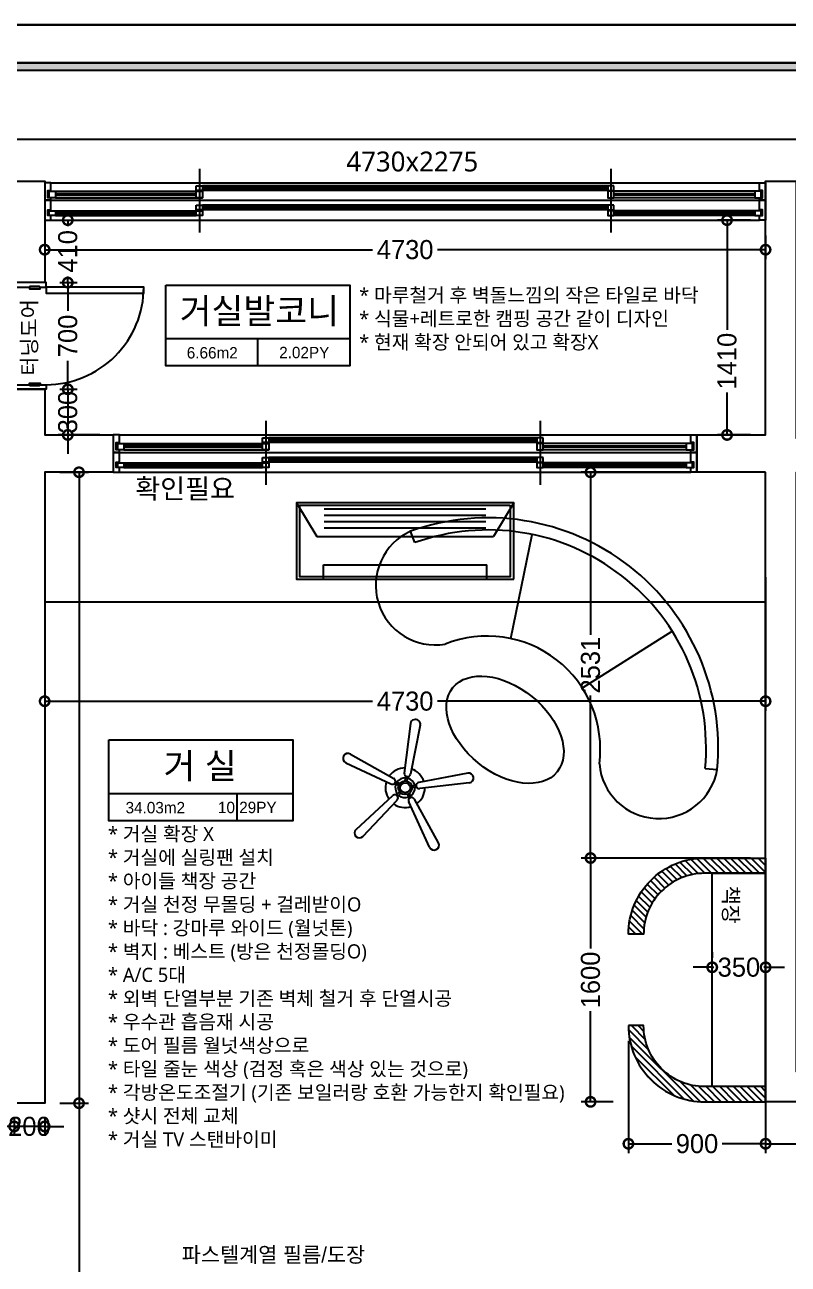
# Model space of a CAD drawing. Header units: millimetres. Extents: x 43335 to 261478, y -4312 to 41218.
# Drawn here: x 49534 to 54543, y 21612 to 29745 of the extents above; entities that cross this region are included whole.
import ezdxf
from ezdxf.enums import TextEntityAlignment as Align

# ---------------------------------------------------------------- set-up
doc = ezdxf.new("R2010")
doc.units = ezdxf.units.MM
doc.linetypes.add('CONT', pattern=[2, 1, 1])
for name, color, linetype in [('0-ELC TEXT', 7, 'Continuous'), ('03-TEXT', 3, 'Continuous'), ('DIM', 7, 'Continuous'), ('FORM(YOURNAME)-11', 1, 'Continuous'), ('P-门', 4, 'Continuous'), ('S-DIM', 7, 'Continuous'), ('TEX', 3, 'Continuous'), ('건축_벽체', 2, 'Continuous'), ('문자선', 3, 'Continuous'), ('벽1', 2, 'Continuous'), ('인테리어_가구_제작', 6, 'Continuous'), ('인테리어_기타', 8, 'Continuous'), ('인테리어_치수_내부', 8, 'Continuous'), ('인테리어_해치_벽체', 8, 'Continuous'), ('평면_가구', 6, 'Continuous')]:
    doc.layers.add(name, color=color, linetype=linetype)
doc.styles.add('YOURNAME', font='HANDotum.ttf')
doc.styles.add('넥슨고딕', font='HANDotum.ttf')
doc.styles.add('돋움', font='malgun.ttf')
doc.styles.add('스타일1', font='HANDotum.ttf')
doc.styles.add('코레일둥고', font='HANDotum.ttf')
doc.dimstyles.new('50', dxfattribs={"dimscale": 50, "dimtxt": 2.5, "dimasz": 2.5, "dimexe": 1.25, "dimexo": 2, "dimtad": 0, "dimdec": 0, "dimtxsty": '스타일1', "dimblk": 'DOTSMALL', "dimcen": 2.5, "dimclrd": 1, "dimclre": 1, "dimclrt": 2, "dimadec": 0, "dimazin": 0, "dimtfac": 1, "dimtdec": 0, "dimtix": 1, "dimtmove": 0, "dimatfit": 3, "dimldrblk": 'DOTSMALL', "dimfxl": 1.25, "dimarcsym": 0})

# ---------------------------------------------------------------- blocks, each defined once
blk = doc.blocks.new('FORM-ELEVATION')
at = {"layer": 'FORM(YOURNAME)-11'}
h = blk.add_hatch(color=256, dxfattribs=at)
h.dxf.hatch_style = 1
h.paths.add_polyline_path([(-10309, 35708), (71691, 35708), (71691, 35508), (-10309, 35508)])
h.paths.add_polyline_path([(-10309, -21492), (71691, -21492), (71691, -21692), (-10309, -21692)])
at = {"layer": 'Defpoints', "color": 158}
for points in [[(-10309, -21692), (71691, -21692), (71691, 35708), (-10309, 35708)], [(-8309, 33708), (61071, 33708), (61071, -19692), (-8309, -19692)]]:
    blk.add_lwpolyline(points, close=True, dxfattribs=at)
at = {"layer": 'FORM(YOURNAME)-11', "color": 250}
blk.add_lwpolyline([(-11309, -22692), (72691, -22692), (72691, 36708), (-11309, 36708)], close=True, dxfattribs=at)
at = {"layer": 'FORM(YOURNAME)-11'}
blk.add_lwpolyline([(-10309, 35708), (71691, 35708), (71691, 35508), (-10309, 35508)], close=True, dxfattribs=at)
at = {"layer": 'FORM(YOURNAME)-11', "color": 3, "style": 'YOURNAME'}
for tag, height, p in [('1', 451, (71041, -1219)), ('2', 451, (71041, -1863)), ('3', 451, (71041, -3150)), ('4', 451, (71041, -5081)), ('5', 515, (71041, -7398)), ('6', 515, (71041, -9650)), ('7', 515, (71041, -11903)), ('8', 515, (71041, -14155)), ('9', 515, (71041, -16408)), ('10', 515, (66791, -18596)), ('11', 515, (71041, -18660)), ('12', 515, (66791, -20848)), ('13', 515, (71041, -20848))]:
    blk.add_attdef(tag, text='', height=height, dxfattribs=at).set_placement(p, align=Align.MIDDLE_RIGHT)
blk = doc.blocks.new('tyxhwudxse')
at = {"layer": '인테리어_가구_제작', "color": 8, "linetype": 'CONT', "ltscale": 200}
for p, q in [((52092.6, 26346.9), (52065.8, 26422.2)), ((52722, 25717.4), (52863.3, 26400.5)), ((53193.8, 25393.2), (53781.4, 25766.3)), ((53998, 24865.4), (54077.7, 24857.9))]:
    blk.add_line(p, q, dxfattribs=at)
for centre, radius, start, end in [((52573.6, 24999.4), 1510.7, 354.62868, 109.64097), ((52227.1, 26066.6), 390.4, 114.40449, 279.71009), ((52573.6, 24999.4), 1430.7, 354.62868, 109.64097), ((52567.1, 24991.1), 743.1, 352.61473, 111.65492), ((53693.3, 24926.6), 390.4, 184.55955, 349.86516)]:
    blk.add_arc(centre, radius, start, end, dxfattribs=at)
blk.add_ellipse((52685.2, 25119.2), major_axis=(341.9, -276.2), ratio=0.63825, dxfattribs=at)
blk = doc.blocks.new('_DOTSMALL')
at = {"color": 0, "linetype": 'ByBlock', "const_width": 0.5}
blk.add_lwpolyline([(-0.0625, 0, 1), (0.0625, 0, 1)], format="xyb", close=True, dxfattribs=at)
blk = doc.blocks.new('*D83')
at = {"layer": 'Defpoints', "color": 0, "transparency": 16777216}
for p in [(49664.5, 28463.4), (54394.5, 28463.4), (54394.5, 28269.3)]:
    blk.add_point(p, dxfattribs=at)
at = {"layer": 'S-DIM', "color": 1, "lineweight": -2, "transparency": 16777216}
for p, q in [((49664.5, 28363.4), (49664.5, 28206.8)), ((54394.5, 28363.4), (54394.5, 28206.8)), ((49664.5, 28269.3), (51816.4, 28269.3)), ((54394.5, 28269.3), (52242.5, 28269.3))]:
    blk.add_line(p, q, dxfattribs=at)
at = {"layer": 'S-DIM', "color": 1, "lineweight": -2, "transparency": 16777216, "xscale": 125, "yscale": 125, "zscale": 125, "rotation": 180}
blk.add_blockref('_DOTSMALL', (49664.5, 28269.3), dxfattribs=at)
at = {"layer": 'S-DIM', "color": 1, "lineweight": -2, "transparency": 16777216, "xscale": 125, "yscale": 125, "zscale": 125}
blk.add_blockref('_DOTSMALL', (54394.5, 28269.3), dxfattribs=at)
at = {"layer": 'S-DIM', "color": 2, "transparency": 16777216, "insert": (52029.5, 28269.3), "char_height": 125, "attachment_point": 5, "style": '스타일1'}
blk.add_mtext('4730', dxfattribs=at)
blk = doc.blocks.new('*D84')
at = {"layer": 'Defpoints', "color": 0, "transparency": 16777216}
for p in [(54394.5, 28463.4), (54141.6, 27053.8), (54394.5, 27053.8)]:
    blk.add_point(p, dxfattribs=at)
at = {"layer": 'S-DIM', "color": 1, "lineweight": -2, "transparency": 16777216}
for p, q in [((54294.5, 28463.4), (54079.1, 28463.4)), ((54141.6, 28463.4), (54141.6, 27744)), ((54141.6, 27053.8), (54141.6, 27332)), ((54294.5, 27053.8), (54079.1, 27053.8))]:
    blk.add_line(p, q, dxfattribs=at)
at = {"layer": 'S-DIM', "color": 1, "lineweight": -2, "transparency": 16777216, "xscale": 125, "yscale": 125, "zscale": 125}
for p, rotation in [((54141.6, 28463.4), 90), ((54141.6, 27053.8), 270)]:
    blk.add_blockref('_DOTSMALL', p, dxfattribs=dict(at, rotation=rotation))
at = {"layer": 'S-DIM', "color": 2, "transparency": 16777216, "insert": (54141.6, 27538), "char_height": 125, "attachment_point": 5, "rotation": 90, "style": '스타일1'}
blk.add_mtext('1410', dxfattribs=at)
blk = doc.blocks.new('*D85')
at = {"layer": 'Defpoints', "color": 0, "transparency": 16777216}
for p in [(49664.5, 28463.4), (49664.5, 28053.4), (49816.1, 28053.4)]:
    blk.add_point(p, dxfattribs=at)
at = {"layer": 'S-DIM', "color": 1, "lineweight": -2, "transparency": 16777216}
for p, q in [((49764.5, 28463.4), (49878.6, 28463.4)), ((49816.1, 28463.4), (49816.1, 28424.2)), ((49816.1, 28053.4), (49816.1, 28092.7)), ((49764.5, 28053.4), (49878.6, 28053.4))]:
    blk.add_line(p, q, dxfattribs=at)
at = {"layer": 'S-DIM', "color": 1, "lineweight": -2, "transparency": 16777216, "xscale": 125, "yscale": 125, "zscale": 125}
for p, rotation in [((49816.1, 28463.4), 90), ((49816.1, 28053.4), 270)]:
    blk.add_blockref('_DOTSMALL', p, dxfattribs=dict(at, rotation=rotation))
at = {"layer": 'S-DIM', "color": 2, "transparency": 16777216, "insert": (49816.1, 28258.4), "char_height": 125, "attachment_point": 5, "rotation": 90, "style": '스타일1'}
blk.add_mtext('410', dxfattribs=at)
blk = doc.blocks.new('*D86')
at = {"layer": 'Defpoints', "color": 0, "transparency": 16777216}
for p in [(49664.5, 28053.4), (49664.5, 27353.4), (49816.1, 27353.4)]:
    blk.add_point(p, dxfattribs=at)
at = {"layer": 'S-DIM', "color": 1, "lineweight": -2, "transparency": 16777216}
for p, q in [((49764.5, 28053.4), (49878.6, 28053.4)), ((49816.1, 28053.4), (49816.1, 27867.3)), ((49816.1, 27353.4), (49816.1, 27539.6)), ((49764.5, 27353.4), (49878.6, 27353.4))]:
    blk.add_line(p, q, dxfattribs=at)
at = {"layer": 'S-DIM', "color": 1, "lineweight": -2, "transparency": 16777216, "xscale": 125, "yscale": 125, "zscale": 125}
for p, rotation in [((49816.1, 28053.4), 90), ((49816.1, 27353.4), 270)]:
    blk.add_blockref('_DOTSMALL', p, dxfattribs=dict(at, rotation=rotation))
at = {"layer": 'S-DIM', "color": 2, "transparency": 16777216, "insert": (49816.1, 27703.4), "char_height": 125, "attachment_point": 5, "rotation": 90, "style": '스타일1'}
blk.add_mtext('700', dxfattribs=at)
blk = doc.blocks.new('*D87')
at = {"layer": 'Defpoints', "color": 0, "transparency": 16777216}
for p in [(49664.5, 27353.4), (49816.1, 27053.8), (50126.7, 27053.8)]:
    blk.add_point(p, dxfattribs=at)
at = {"layer": 'S-DIM', "color": 1, "lineweight": -2, "transparency": 16777216}
for p, q in [((49816.1, 27353.4), (49816.1, 27478.4)), ((49764.5, 27353.4), (49878.6, 27353.4)), ((49816.1, 27353.4), (49816.1, 27053.8)), ((50026.7, 27053.8), (49753.6, 27053.8)), ((49816.1, 27053.8), (49816.1, 26928.8))]:
    blk.add_line(p, q, dxfattribs=at)
at = {"layer": 'S-DIM', "color": 1, "lineweight": -2, "transparency": 16777216, "xscale": 125, "yscale": 125, "zscale": 125}
for p, rotation in [((49816.1, 27353.4), 270), ((49816.1, 27053.8), 90)]:
    blk.add_blockref('_DOTSMALL', p, dxfattribs=dict(at, rotation=rotation))
at = {"layer": 'S-DIM', "color": 2, "transparency": 16777216, "insert": (49816.1, 27203.6), "char_height": 125, "attachment_point": 5, "rotation": 90, "style": '스타일1'}
blk.add_mtext('300', dxfattribs=at)
blk = doc.blocks.new('*D88')
at = {"layer": 'Defpoints', "color": 0, "transparency": 16777216}
for p in [(53494.5, 24277.4), (53246.1, 22677.4), (53494.5, 22677.4)]:
    blk.add_point(p, dxfattribs=at)
at = {"layer": 'S-DIM', "color": 1, "lineweight": -2, "transparency": 16777216}
for p, q in [((53394.5, 24277.4), (53183.6, 24277.4)), ((53246.1, 24277.4), (53246.1, 23683.4)), ((53246.1, 22677.4), (53246.1, 23271.4)), ((53394.5, 22677.4), (53183.6, 22677.4))]:
    blk.add_line(p, q, dxfattribs=at)
at = {"layer": 'S-DIM', "color": 1, "lineweight": -2, "transparency": 16777216, "xscale": 125, "yscale": 125, "zscale": 125}
for p, rotation in [((53246.1, 24277.4), 90), ((53246.1, 22677.4), 270)]:
    blk.add_blockref('_DOTSMALL', p, dxfattribs=dict(at, rotation=rotation))
at = {"layer": 'S-DIM', "color": 2, "transparency": 16777216, "insert": (53246.1, 23477.4), "char_height": 125, "attachment_point": 5, "rotation": 90, "style": '스타일1'}
blk.add_mtext('1600', dxfattribs=at)
blk = doc.blocks.new('*D89')
at = {"layer": 'Defpoints', "color": 0, "transparency": 16777216}
for p in [(53494.5, 23177.4), (54394.5, 23177.4), (54394.5, 22402.5)]:
    blk.add_point(p, dxfattribs=at)
at = {"layer": 'S-DIM', "color": 1, "lineweight": -2, "transparency": 16777216}
for p, q in [((53494.5, 23077.4), (53494.5, 22340)), ((54394.5, 23077.4), (54394.5, 22340)), ((53494.5, 22402.5), (53780.2, 22402.5)), ((54394.5, 22402.5), (54108.7, 22402.5))]:
    blk.add_line(p, q, dxfattribs=at)
at = {"layer": 'S-DIM', "color": 1, "lineweight": -2, "transparency": 16777216, "xscale": 125, "yscale": 125, "zscale": 125, "rotation": 180}
blk.add_blockref('_DOTSMALL', (53494.5, 22402.5), dxfattribs=at)
at = {"layer": 'S-DIM', "color": 1, "lineweight": -2, "transparency": 16777216, "xscale": 125, "yscale": 125, "zscale": 125}
blk.add_blockref('_DOTSMALL', (54394.5, 22402.5), dxfattribs=at)
at = {"layer": 'S-DIM', "color": 2, "transparency": 16777216, "insert": (53944.5, 22402.5), "char_height": 125, "attachment_point": 5, "style": '스타일1'}
blk.add_mtext('900', dxfattribs=at)
blk = doc.blocks.new('*D90')
at = {"layer": 'Defpoints', "color": 0, "transparency": 16777216}
for p in [(54044.5, 23560.4), (54394.5, 23560.4), (54394.5, 23560.4)]:
    blk.add_point(p, dxfattribs=at)
at = {"layer": 'S-DIM', "color": 1, "lineweight": -2, "transparency": 16777216}
for p, q in [((54044.5, 23660.4), (54044.5, 23622.9)), ((54394.5, 23660.4), (54394.5, 23622.9)), ((54044.5, 23560.4), (53919.5, 23560.4)), ((54044.5, 23560.4), (54055.1, 23560.4)), ((54394.5, 23560.4), (54383.8, 23560.4)), ((54394.5, 23560.4), (54519.5, 23560.4))]:
    blk.add_line(p, q, dxfattribs=at)
at = {"layer": 'S-DIM', "color": 1, "lineweight": -2, "transparency": 16777216, "xscale": 125, "yscale": 125, "zscale": 125}
blk.add_blockref('_DOTSMALL', (54044.5, 23560.4), dxfattribs=at)
at = {"layer": 'S-DIM', "color": 1, "lineweight": -2, "transparency": 16777216, "xscale": 125, "yscale": 125, "zscale": 125, "rotation": 180}
blk.add_blockref('_DOTSMALL', (54394.5, 23560.4), dxfattribs=at)
at = {"layer": 'S-DIM', "color": 2, "transparency": 16777216, "insert": (54219.5, 23560.4), "char_height": 125, "attachment_point": 5, "style": '스타일1'}
blk.add_mtext('350', dxfattribs=at)
blk = doc.blocks.new('*D91')
at = {"layer": 'Defpoints', "color": 0, "transparency": 16777216}
for p in [(53246.1, 26808.8), (54394.5, 26808.8), (54394.5, 24277.4)]:
    blk.add_point(p, dxfattribs=at)
at = {"layer": 'S-DIM', "color": 1, "lineweight": -2, "transparency": 16777216}
for p, q in [((54294.5, 26808.8), (53183.6, 26808.8)), ((53246.1, 26808.8), (53246.1, 25741.9)), ((53246.1, 24277.4), (53246.1, 25344.4)), ((54294.5, 24277.4), (53183.6, 24277.4))]:
    blk.add_line(p, q, dxfattribs=at)
at = {"layer": 'S-DIM', "color": 1, "lineweight": -2, "transparency": 16777216, "xscale": 125, "yscale": 125, "zscale": 125}
for p, rotation in [((53246.1, 26808.8), 90), ((53246.1, 24277.4), 270)]:
    blk.add_blockref('_DOTSMALL', p, dxfattribs=dict(at, rotation=rotation))
at = {"layer": 'S-DIM', "color": 2, "transparency": 16777216, "insert": (53246.1, 25543.1), "char_height": 125, "attachment_point": 5, "rotation": 90, "style": '스타일1'}
blk.add_mtext('2531', dxfattribs=at)
blk = doc.blocks.new('*D92')
at = {"layer": 'Defpoints', "color": 0, "transparency": 16777216}
for p in [(49664.5, 26220.7), (54394.5, 26220.7), (54394.5, 25306.2)]:
    blk.add_point(p, dxfattribs=at)
at = {"layer": 'S-DIM', "color": 1, "lineweight": -2, "transparency": 16777216}
for p, q in [((49664.5, 26120.7), (49664.5, 25243.7)), ((54394.5, 26120.7), (54394.5, 25243.7)), ((49664.5, 25306.2), (51816.4, 25306.2)), ((54394.5, 25306.2), (52242.5, 25306.2))]:
    blk.add_line(p, q, dxfattribs=at)
at = {"layer": 'S-DIM', "color": 1, "lineweight": -2, "transparency": 16777216, "xscale": 125, "yscale": 125, "zscale": 125, "rotation": 180}
blk.add_blockref('_DOTSMALL', (49664.5, 25306.2), dxfattribs=at)
at = {"layer": 'S-DIM', "color": 1, "lineweight": -2, "transparency": 16777216, "xscale": 125, "yscale": 125, "zscale": 125}
blk.add_blockref('_DOTSMALL', (54394.5, 25306.2), dxfattribs=at)
at = {"layer": 'S-DIM', "color": 2, "transparency": 16777216, "insert": (52029.5, 25306.2), "char_height": 125, "attachment_point": 5, "style": '스타일1'}
blk.add_mtext('4730', dxfattribs=at)
blk = doc.blocks.new('*D93')
at = {"layer": 'Defpoints', "color": 0, "transparency": 16777216}
for p in [(49664.5, 26808.8), (49664.5, 22668.4), (49889.7, 22668.4)]:
    blk.add_point(p, dxfattribs=at)
at = {"layer": 'S-DIM', "color": 1, "lineweight": -2, "transparency": 16777216}
for p, q in [((49764.5, 26808.8), (49952.2, 26808.8)), ((49889.7, 26808.8), (49889.7, 22668.4)), ((49764.5, 22668.4), (49952.2, 22668.4)), ((49889.7, 22668.4), (49889.7, 18077.1))]:
    blk.add_line(p, q, dxfattribs=at)
at = {"layer": 'S-DIM', "color": 1, "lineweight": -2, "transparency": 16777216, "xscale": 125, "yscale": 125, "zscale": 125}
for p, rotation in [((49889.7, 26808.8), 90), ((49889.7, 22668.4), 270)]:
    blk.add_blockref('_DOTSMALL', p, dxfattribs=dict(at, rotation=rotation))
at = {"layer": 'S-DIM', "color": 2, "transparency": 16777216, "insert": (49889.7, 17864), "char_height": 125, "attachment_point": 5, "rotation": 90, "style": '스타일1'}
blk.add_mtext('4140', dxfattribs=at)
blk = doc.blocks.new('*D94')
at = {"layer": 'Defpoints', "color": 0, "transparency": 16777216}
for p in [(49464.5, 22668.4), (49664.5, 22668.4), (49464.5, 22515.9)]:
    blk.add_point(p, dxfattribs=at)
at = {"layer": 'S-DIM', "color": 1, "lineweight": -2, "transparency": 16777216}
for p, q in [((49464.5, 22568.4), (49464.5, 22453.4)), ((49664.5, 22568.4), (49664.5, 22453.4)), ((49464.5, 22515.9), (49339.5, 22515.9)), ((49664.5, 22515.9), (49464.5, 22515.9)), ((49664.5, 22515.9), (49789.5, 22515.9))]:
    blk.add_line(p, q, dxfattribs=at)
at = {"layer": 'S-DIM', "color": 1, "lineweight": -2, "transparency": 16777216, "xscale": 125, "yscale": 125, "zscale": 125}
blk.add_blockref('_DOTSMALL', (49464.5, 22515.9), dxfattribs=at)
at = {"layer": 'S-DIM', "color": 1, "lineweight": -2, "transparency": 16777216, "xscale": 125, "yscale": 125, "zscale": 125, "rotation": 180}
blk.add_blockref('_DOTSMALL', (49664.5, 22515.9), dxfattribs=at)
at = {"layer": 'S-DIM', "color": 2, "transparency": 16777216, "insert": (49564.5, 22515.9), "char_height": 125, "attachment_point": 5, "style": '스타일1'}
blk.add_mtext('200', dxfattribs=at)
blk = doc.blocks.new('*D100')
at = {"layer": 'Defpoints', "color": 0, "transparency": 16777216}
for p in [(54394.5, 22677.4), (56244.5, 22677.4), (56244.5, 22402.5)]:
    blk.add_point(p, dxfattribs=at)
at = {"layer": 'S-DIM', "color": 1, "lineweight": -2, "transparency": 16777216}
for p, q in [((54394.5, 22577.4), (54394.5, 22340)), ((56244.5, 22577.4), (56244.5, 22340)), ((54394.5, 22402.5), (55113.5, 22402.5)), ((56244.5, 22402.5), (55525.5, 22402.5))]:
    blk.add_line(p, q, dxfattribs=at)
at = {"layer": 'S-DIM', "color": 1, "lineweight": -2, "transparency": 16777216, "xscale": 125, "yscale": 125, "zscale": 125, "rotation": 180}
blk.add_blockref('_DOTSMALL', (54394.5, 22402.5), dxfattribs=at)
at = {"layer": 'S-DIM', "color": 1, "lineweight": -2, "transparency": 16777216, "xscale": 125, "yscale": 125, "zscale": 125}
blk.add_blockref('_DOTSMALL', (56244.5, 22402.5), dxfattribs=at)
at = {"layer": 'S-DIM', "color": 2, "transparency": 16777216, "insert": (55319.5, 22402.5), "char_height": 125, "attachment_point": 5, "style": '스타일1'}
blk.add_mtext('1850', dxfattribs=at)
blk = doc.blocks.new('ahsuehd')
at = {"layer": 'P-门', "ltscale": 15}
for p, q in [((50679.5, -11152.5), (50679.5, -11571.9)), ((53379.5, -11152.5), (53379.5, -11571.9)), ((49664.5, -11245), (49664.5, -11445)), ((49704.5, -11245), (54354.5, -11245)), ((49734.5, -11300.8), (50659.5, -11300.8)), ((53359.5, -11264.8), (50699.5, -11264.8)), ((53359.5, -11275.8), (50699.5, -11275.8)), ((53359.5, -11283.8), (50699.5, -11283.8)), ((53359.5, -11294.8), (50699.5, -11294.8)), ((54324.5, -11300.8), (53399.5, -11300.8)), ((54394.5, -11245), (54394.5, -11445)), ((49704.5, -11360), (54354.5, -11360)), ((49734.5, -11315.2), (50659.5, -11315.2)), ((50659.5, -11328.4), (49734.5, -11328.4)), ((49734.5, -11342.8), (50699.5, -11342.8)), ((54324.5, -11317.8), (53399.5, -11317.8)), ((54324.5, -11325.8), (53399.5, -11325.8)), ((54324.5, -11342.8), (53399.5, -11342.8)), ((49734.5, -11429), (50659.5, -11429)), ((49734.5, -11440), (50659.5, -11440)), ((49734.5, -11448), (50659.5, -11448)), ((49734.5, -11459), (50659.5, -11459)), ((53359.5, -11393), (50699.5, -11393)), ((53359.5, -11404), (50699.5, -11404)), ((53359.5, -11412), (50699.5, -11412)), ((53359.5, -11423), (50699.5, -11423)), ((54324.5, -11429), (53399.5, -11429)), ((54324.5, -11440), (53399.5, -11440)), ((54324.5, -11448), (53399.5, -11448)), ((54324.5, -11459), (53399.5, -11459)), ((49704.5, -11490), (54354.5, -11490)), ((51114.5, -12807.2), (51114.5, -13226.6)), ((52914.5, -12807.2), (52914.5, -13226.6)), ((50114.5, -12899.7), (50114.5, -13099.7)), ((50154.5, -12899.7), (53904.5, -12899.7)), ((52894.5, -12919.4), (51134.5, -12919.4)), ((52894.5, -12930.4), (51134.5, -12930.4)), ((53944.5, -12899.7), (53944.5, -13099.7)), ((50184.5, -12955.4), (51094.5, -12955.4)), ((50184.5, -12969.8), (51094.5, -12969.8)), ((51094.5, -12983), (50184.5, -12983)), ((50184.5, -12997.4), (51134.5, -12997.4)), ((52894.5, -12938.4), (51134.5, -12938.4)), ((52894.5, -12949.4), (51134.5, -12949.4)), ((53874.5, -12955.4), (52934.5, -12955.4)), ((53874.5, -12972.4), (52934.5, -12972.4)), ((53874.5, -12980.4), (52934.5, -12980.4)), ((53874.5, -12997.4), (52934.5, -12997.4)), ((50154.5, -13014.7), (53904.5, -13014.7)), ((50184.5, -13083.7), (51094.5, -13083.7)), ((52894.5, -13047.7), (51134.5, -13047.7)), ((52894.5, -13058.7), (51134.5, -13058.7)), ((52894.5, -13066.7), (51134.5, -13066.7)), ((52894.5, -13077.7), (51134.5, -13077.7)), ((53874.5, -13083.7), (52934.5, -13083.7)), ((50154.5, -13144.7), (53904.5, -13144.7)), ((50184.5, -13094.7), (51094.5, -13094.7)), ((50184.5, -13102.7), (51094.5, -13102.7)), ((50184.5, -13113.7), (51094.5, -13113.7)), ((53874.5, -13094.7), (52934.5, -13094.7)), ((53874.5, -13102.7), (52934.5, -13102.7)), ((53874.5, -13113.7), (52934.5, -13113.7))]:
    blk.add_line(p, q, dxfattribs=at)
for points in [[(49664.5, -11360), (49704.5, -11360), (49704.5, -11343.3), (49684.5, -11343.3), (49684.5, -11295.3), (49704.5, -11295.3), (49704.5, -11245), (49664.5, -11245), (49664.5, -11360)], [(54394.5, -11360), (54354.5, -11360), (54354.5, -11343.3), (54374.5, -11343.3), (54374.5, -11295.3), (54354.5, -11295.3), (54354.5, -11245), (54394.5, -11245), (54394.5, -11360)], [(49664.5, -11490), (49704.5, -11490), (49704.5, -11459.5), (49684.5, -11459.5), (49684.5, -11423.5), (49704.5, -11423.5), (49704.5, -11360), (49664.5, -11360), (49664.5, -11490)], [(54394.5, -11490), (54354.5, -11490), (54354.5, -11459.5), (54374.5, -11459.5), (54374.5, -11423.5), (54354.5, -11423.5), (54354.5, -11360), (54394.5, -11360), (54394.5, -11490)], [(50114.5, -13014.7), (50154.5, -13014.7), (50154.5, -12997.9), (50134.5, -12997.9), (50134.5, -12949.9), (50154.5, -12949.9), (50154.5, -12899.7), (50114.5, -12899.7), (50114.5, -13014.7)], [(53944.5, -13014.7), (53904.5, -13014.7), (53904.5, -12997.9), (53924.5, -12997.9), (53924.5, -12949.9), (53904.5, -12949.9), (53904.5, -12899.7), (53944.5, -12899.7), (53944.5, -13014.7)], [(50114.5, -13144.7), (50154.5, -13144.7), (50154.5, -13114.2), (50134.5, -13114.2), (50134.5, -13078.2), (50154.5, -13078.2), (50154.5, -13014.7), (50114.5, -13014.7), (50114.5, -13144.7)], [(53944.5, -13144.7), (53904.5, -13144.7), (53904.5, -13114.2), (53924.5, -13114.2), (53924.5, -13078.2), (53904.5, -13078.2), (53904.5, -13014.7), (53944.5, -13014.7), (53944.5, -13144.7)]]:
    blk.add_lwpolyline(points, dxfattribs=at)
for points in [[(49694.5, -11300.8), (49734.5, -11300.8), (49734.5, -11342.8), (49694.5, -11342.8)], [(50659.5, -11264.8), (50699.5, -11264.8), (50699.5, -11294.8), (50659.5, -11294.8)], [(50659.5, -11300.8), (50699.5, -11300.8), (50699.5, -11342.8), (50659.5, -11342.8)], [(53399.5, -11264.8), (53359.5, -11264.8), (53359.5, -11294.8), (53399.5, -11294.8)], [(53399.5, -11300.8), (53359.5, -11300.8), (53359.5, -11342.8), (53399.5, -11342.8)], [(54364.5, -11300.8), (54324.5, -11300.8), (54324.5, -11342.8), (54364.5, -11342.8)], [(49694.5, -11429), (49734.5, -11429), (49734.5, -11459), (49694.5, -11459)], [(50659.5, -11393), (50699.5, -11393), (50699.5, -11423), (50659.5, -11423)], [(50659.5, -11429), (50699.5, -11429), (50699.5, -11459), (50659.5, -11459)], [(53399.5, -11393), (53359.5, -11393), (53359.5, -11423), (53399.5, -11423)], [(53399.5, -11429), (53359.5, -11429), (53359.5, -11459), (53399.5, -11459)], [(54364.5, -11429), (54324.5, -11429), (54324.5, -11459), (54364.5, -11459)], [(49674.5, -11930), (49674.5, -11900), (49454.5, -11900), (49454.5, -11930), (49567.5, -11930), (49567.5, -11925), (49631.5, -11925), (49631.5, -11930)], [(49631.5, -11930), (49631.5, -11925), (49567.5, -11925), (49567.5, -11930), (49564.5, -11930), (49564.5, -11940), (49634.5, -11940), (49634.5, -11930)], [(49674.5, -11930), (49674.5, -11970), (50314.5, -11970), (50314.5, -11930)], [(49674.5, -12570), (49674.5, -12600), (49454.5, -12600), (49454.5, -12570), (49567.5, -12570), (49567.5, -12575), (49631.5, -12575), (49631.5, -12570)], [(49631.5, -12570), (49631.5, -12575), (49567.5, -12575), (49567.5, -12570), (49564.5, -12570), (49564.5, -12560), (49634.5, -12560), (49634.5, -12570)], [(51094.5, -12919.4), (51134.5, -12919.4), (51134.5, -12949.4), (51094.5, -12949.4)], [(52934.5, -12919.4), (52894.5, -12919.4), (52894.5, -12949.4), (52934.5, -12949.4)], [(50144.5, -12955.4), (50184.5, -12955.4), (50184.5, -12997.4), (50144.5, -12997.4)], [(51094.5, -12955.4), (51134.5, -12955.4), (51134.5, -12997.4), (51094.5, -12997.4)], [(52934.5, -12955.4), (52894.5, -12955.4), (52894.5, -12997.4), (52934.5, -12997.4)], [(53914.5, -12955.4), (53874.5, -12955.4), (53874.5, -12997.4), (53914.5, -12997.4)], [(50144.5, -13083.7), (50184.5, -13083.7), (50184.5, -13113.7), (50144.5, -13113.7)], [(51094.5, -13047.7), (51134.5, -13047.7), (51134.5, -13077.7), (51094.5, -13077.7)], [(51094.5, -13083.7), (51134.5, -13083.7), (51134.5, -13113.7), (51094.5, -13113.7)], [(52934.5, -13047.7), (52894.5, -13047.7), (52894.5, -13077.7), (52934.5, -13077.7)], [(52934.5, -13083.7), (52894.5, -13083.7), (52894.5, -13113.7), (52934.5, -13113.7)], [(53914.5, -13083.7), (53874.5, -13083.7), (53874.5, -13113.7), (53914.5, -13113.7)]]:
    blk.add_lwpolyline(points, close=True, dxfattribs=at)
blk.add_arc((49674.5, -11930), 640, 270, 0.00004, dxfattribs=at)
blk = doc.blocks.new('dasdac')
at = {"layer": '인테리어_치수_내부'}
for points in [[(891797.4, 112010.2), (891295.4, 112010.2), (891295.4, 110584.2), (891797.4, 110584.2), (891797.4, 112010.2)], [(891295.4, 112010.2), (891516.3, 111877.6)], [(891516.3, 110716.8), (891516.3, 111877.6)], [(891797.4, 111832.9), (891702.8, 111832.9)], [(891702.8, 110761.5), (891702.8, 111832.9)], [(891334.7, 110766.9), (891334.7, 111827.5)], [(891376.8, 110766.9), (891376.8, 111827.5)], [(891418.9, 110766.9), (891418.9, 111827.5)], [(891461.1, 110766.9), (891461.1, 111827.5)], [(891295.4, 110584.2), (891516.3, 110716.8)], [(891797.4, 110761.5), (891702.8, 110761.5)]]:
    blk.add_lwpolyline(points, dxfattribs=at)
blk = doc.blocks.new('zmsss')
at = {"layer": 'TEX', "color": 240, "true_color": 0xed1f24}
blk.add_lwpolyline([(122221.1, 19070.4), (122691.1, 19070.4), (122691.1, 17690.4), (122221.1, 17690.4)], close=True, dxfattribs=at)
at = {"layer": '건축_벽체'}
blk.add_blockref('dasdac', (-769090.2, -92916.8), dxfattribs=at)
blk = doc.blocks.new('aheishx')
at = {"layer": '인테리어_해치_벽체'}
h = blk.add_hatch(dxfattribs=at)
h.set_pattern_fill('ANSI31', color=256, scale=10, angle=450)
h.paths.add_polyline_path([(52324.5, 41318.4), (52454.5, 41318.4), (52454.5, 41118.4), (52324.5, 41118.4)])
h.paths.add_polyline_path([(52764.5, 37528.3), (53864.5, 37528.3), (53864.5, 37328.5), (52764.5, 37328.5)])
edge = h.paths.add_edge_path()
edge.add_arc((53994.5, 43177.4), 500, 180, 270)
edge.add_line((53994.5, 42677.4), (54394.5, 42677.4))
edge.add_line((54394.5, 42677.4), (54394.5, 42777.4))
edge.add_line((54394.5, 42777.4), (53994.5, 42777.4))
edge.add_arc((53994.5, 43177.4), 400, 180, 270, ccw=False)
edge.add_line((53594.5, 43177.4), (53494.5, 43177.4))
edge = h.paths.add_edge_path()
edge.add_arc((53994.5, 43777.4), 500, 90, 180, ccw=False)
edge.add_line((53994.5, 44277.4), (54394.5, 44277.4))
edge.add_line((54394.5, 44277.4), (54394.5, 44177.4))
edge.add_line((54394.5, 44177.4), (53994.5, 44177.4))
edge.add_arc((53994.5, 43777.4), 400, 90, 180)
edge.add_line((53594.5, 43777.4), (53494.5, 43777.4))
h.paths.add_polyline_path([(54964.5, 41318.4), (55314.5, 41318.4), (55314.5, 41218.4), (54964.5, 41218.4)])
h.paths.add_polyline_path([(56264.5, 41318.4), (56754.5, 41318.4), (56754.5, 41218.4), (56264.5, 41218.4)])
h.paths.add_polyline_path([(54964.5, 39338.4), (55314.5, 39338.4), (55314.5, 39138.4), (54964.5, 39138.4)])
h.paths.add_polyline_path([(56264.5, 39338.4), (56399.5, 39338.4), (56399.5, 39138.4), (56264.5, 39138.4)])
h.paths.add_polyline_path([(58404.5, 39338.4), (58404.5, 40068.4), (58334.5, 40068.4), (58334.5, 39338.4)])
h.paths.add_polyline_path([(58334.5, 39338.4), (57629.5, 39338.4), (57629.5, 39468.4), (58334.5, 39468.4)])
h.paths.add_polyline_path([(59824.5, 48177.4), (60444.5, 48177.4), (60444.5, 48032.4), (59824.5, 48032.4)])
h.paths.add_polyline_path([(45604.5, 38658.4), (46204.5, 38658.4), (46204.5, 38588.4), (45604.5, 38588.4)])
h.paths.add_polyline_path([(45254.5, 38658.4), (45254.5, 39263.4), (45384.5, 39263.4), (45384.5, 38658.4)])
h.paths.add_polyline_path([(46709.5, 46807.4), (46709.5, 43768.4), (46609.5, 43768.4), (46609.5, 46807.4)])
at = {"layer": '문자선'}
for points in [[(53494.5, 43777.4, -0.414214), (53994.5, 44277.4), (54394.5, 44277.4), (54394.5, 44177.4), (53994.5, 44177.4, 0.414214), (53594.5, 43777.4), (53594.5, 43777.4)], [(53494.5, 43177.4, 0.414214), (53994.5, 42677.4), (54394.5, 42677.4), (54394.5, 42777.4), (53994.5, 42777.4, -0.414214), (53594.5, 43177.4), (53594.5, 43177.4)]]:
    blk.add_lwpolyline(points, format="xyb", close=True, dxfattribs=at)
blk = doc.blocks.new('aheishxsdfe')
at = {"layer": '벽1'}
for points in [[(49464.5, 48718.4), (49664.5, 48718.4), (49664.5, 48053.4), (49464.5, 48053.4)], [(54394.5, 46808.8), (53944.5, 46808.8), (53944.5, 47053.8), (54394.5, 47053.8), (54394.5, 48718.4), (54594.5, 48718.4), (54594.5, 47032.4), (55064.5, 47032.4), (55064.5, 46807.4), (54594.5, 46807.4), (54594.5, 42877.4), (56244.5, 42877.4), (56244.5, 42677.4), (54394.5, 42677.4)]]:
    blk.add_lwpolyline(points, close=True, dxfattribs=at)
blk.add_lwpolyline([(49464.5, 47032.4), (49464.5, 47353.4), (49664.5, 47353.4), (49664.5, 47053.8), (50114.5, 47053.8), (50114.5, 46808.8), (49664.5, 46808.8), (49664.5, 42668.4), (49464.5, 42668.4), (49464.5, 46807.4), (49064.5, 46807.4), (49064.5, 47032.4), (49464.5, 47032.4)], dxfattribs=at)
blk = doc.blocks.new('sheisetlfd')
at = {"layer": '인테리어_가구_제작', "color": 8, "linetype": 'CONT', "ltscale": 200}
for p, q in [((52065.1, 25160.3), (52024.2, 24835.1)), ((52129, 25148.7), (52065, 24828.5)), ((51639.4, 24902.8), (51936.1, 24763.5)), ((51670.2, 24960), (51955, 24800.2)), ((52030.3, 24784.1), (52035.1, 24813.5)), ((52043.1, 24782), (52047.9, 24811.4)), ((52441.5, 24835.1), (52119.6, 24773.4)), ((51986.5, 24753.4), (51960, 24767.1)), ((51992.5, 24765), (51966, 24778.6)), ((52072.9, 24751.9), (52102.4, 24756.5)), ((52074.9, 24739.1), (52104.4, 24743.6)), ((52450.2, 24770.7), (52125.9, 24732.6)), ((51708, 24465.4), (51947.9, 24686.8)), ((51752.8, 24418.4), (51977, 24657.5)), ((51993, 24711.6), (51971.8, 24690.6)), ((52002.1, 24702.3), (51981, 24681.4)), ((52043.9, 24695.6), (52057.4, 24668.9)), ((52190, 24348.4), (52053.6, 24645.1)), ((52055.5, 24701.4), (52069, 24674.8)), ((52248.5, 24376.5), (52090.4, 24663.7))]:
    blk.add_line(p, q, dxfattribs=at)
for radius in [45.4, 32.5]:
    blk.add_circle((52029.5, 24738.6), radius, dxfattribs=at)
for centre, radius, start, end in [((52097, 25154.5), 32.5, 349.67004, 169.67004), ((51654.8, 24931.4), 32.5, 61.67004, 241.67004), ((52029.5, 24738.6), 129.8, 90.46508, 143.07798), ((52044.6, 24831.8), 20.6, 170.77338, 350.77338), ((52029.5, 24738.6), 129.8, 18.46508, 71.07798), ((52445.9, 24802.9), 32.5, 277.67004, 97.67004), ((52029.5, 24738.6), 129.8, 162.46508, 215.07798), ((51945.6, 24781.8), 20.6, 242.77338, 62.77338), ((52029.5, 24738.6), 64.9, 158.51255, 219.03421), ((52029.5, 24738.6), 64.9, 86.51255, 147.03421), ((52029.5, 24738.6), 64.9, 14.51255, 75.03421), ((52029.5, 24738.6), 64.9, 302.51255, 3.03421), ((52122.8, 24753), 20.6, 98.77338, 278.77338), ((52029.5, 24738.6), 129.8, 306.46508, 359.07798), ((51962.5, 24672.2), 20.6, 314.77338, 134.77338), ((52029.5, 24738.6), 64.9, 230.51255, 291.03421), ((52072, 24654.4), 20.6, 26.77338, 206.77338), ((52029.5, 24738.6), 129.8, 234.46508, 287.07798), ((51730.4, 24441.9), 32.5, 133.67004, 313.67004), ((52219.3, 24362.5), 32.5, 205.67004, 25.67004)]:
    blk.add_arc(centre, radius, start, end, dxfattribs=at)

msp = doc.modelspace()

# ---------------------------------------------------------------- hatches: boundary and pattern name
at = {"layer": '인테리어_가구_제작', "linetype": 'CONT', "ltscale": 200}
h = msp.add_hatch(dxfattribs=at)
h.set_pattern_fill('ANGLE', color=8)
h.set_pattern_definition([(0, (0, 0), (0, 6.985), [5.08, -1.905]), (90, (0, 0), (-6.985, 4e-16), [5.08, -1.905])])
edge = h.paths.add_edge_path()
edge.add_arc((45414.4, 27192.4), 60, 0, 360)
edge = h.paths.add_edge_path()
edge.add_arc((55124.4, 17688.4), 60, 0, 360)
edge = h.paths.add_edge_path()
edge.add_arc((60284.5, 27192.4), 60, 0, 360)

# ---------------------------------------------------------------- linework, layer by layer
at = {"layer": 'DIM'}
msp.add_lwpolyline([(43834.5, 29745.2), (64834.5, 29745.2), (64834.5, 14895.2), (43834.5, 14895.2)], close=True, dxfattribs=at)
at = {"layer": '인테리어_가구_제작', "color": 8, "linetype": 'CONT', "ltscale": 200}
msp.add_lwpolyline([(49664.5, 25958.8), (54394.5, 25958.8)], dxfattribs=at)
at = {"layer": '인테리어_기타', "color": 152, "true_color": 0x2776bb}
for p, q in [((51063.1, 27506.5), (51063.1, 27683.4)), ((50926.9, 24521.6), (50926.9, 24698.4))]:
    msp.add_line(p, q, dxfattribs=at)
for points in [[(50459.5, 28037.1), (51666.7, 28037.1), (51666.7, 27683.4), (50459.5, 27683.4)], [(50085.8, 25052.2), (51293, 25052.2), (51293, 24698.4), (50085.8, 24698.4)]]:
    msp.add_lwpolyline(points, close=True, dxfattribs=at)
for points in [[(51666.7, 27683.4), (51666.7, 27506.5), (50459.5, 27506.5), (50459.5, 27683.4)], [(51293, 24698.4), (51293, 24521.6), (50085.8, 24521.6), (50085.8, 24698.4)]]:
    msp.add_lwpolyline(points, dxfattribs=at)
at = {"layer": '평면_가구'}
msp.add_lwpolyline([(54394.5, 22777.4), (54044.5, 22777.4), (54044.5, 24177.4), (54394.5, 24177.4), (54394.5, 22777.4)], dxfattribs=at)

# ---------------------------------------------------------------- block references
at = {"color": 20, "rotation": 270}
msp.add_blockref('zmsss', (33649.1, 148814), dxfattribs=at)
at = {"layer": 'DIM'}
for name, p in [('ahsuehd', (0, 39953.5)), ('aheishxsdfe', (0, -20000)), ('aheishx', (0, -20000)), ('tyxhwudxse', (0, 0)), ('sheisetlfd', (0, 0))]:
    msp.add_blockref(name, p, dxfattribs=at)
at = {"layer": '인테리어_가구_제작', "color": 8, "linetype": 'CONT', "ltscale": 200, "xscale": 0.25, "yscale": 0.25, "zscale": 0.25}
msp.add_blockref('FORM-ELEVATION', (46661.7, 20568.1), dxfattribs=at)

# ---------------------------------------------------------------- texts
at = {"layer": '0-ELC TEXT', "style": '코레일둥고'}
for s, rotation, p in [('터닝도어', 90, (49612.8, 27442.5)), ('책장', 270, (54116.8, 24096.2))]:
    msp.add_text(s, height=100, rotation=rotation, dxfattribs=at).set_placement(p)
msp.add_text('파스텔계열 필름/도장', height=100, dxfattribs=at).set_placement((50563.7, 21624.5))
at = {"layer": '03-TEXT'}
for s, height, style, p in [('거실발코니', 166.67, '코레일둥고', (51073.1, 27783.7)), ('6.66m2', 75, '넥슨고딕', (50764.1, 27555.4)), ('2.02PY', 75, '넥슨고딕', (51367.6, 27556.8)), ('거 실', 166.67, '코레일둥고', (50684.4, 24798.8)), ('34.03m2', 75, '넥슨고딕', (50390.4, 24570.5)), ('10.29PY', 75, '넥슨고딕', (50993.9, 24571.8))]:
    msp.add_text(s, height=height, dxfattribs=dict(at, style=style)).set_placement(p, align=Align.CENTER)
at = {"layer": '문자선', "char_height": 92.489, "attachment_point": 1, "style": '돋움'}
for s, width, heights, insert in [('* 마루철거 후 벽돌느낌의 작은 타일로 바닥\\P* 식물+레트로한 캠핑 공간 같이 디자인^J* 현재 확장 안되어 있고 확장X', 2841.279, [828.4], (51727.6, 28017.3)), ('* 거실 확장 X\\P* 거실에 실링팬 설치\\P* 아이들 책장 공간^J* 거실 천정 무몰딩 + 걸레받이O^J* 바닥 : 강마루 와이드 (월넛톤)\\P* 벽지 : 베스트 (방은 천정몰딩O)^J* A/C 5대\\P* 외벽 단열부분 기존 벽체 철거 후 단열시공\\P* 우수관 흡음재 시공\\P* 도어 필름 월넛색상으로\\P* 타일 줄눈 색상 (검정 혹은 색상 있는 것으로)\\P* 각방온도조절기 (기존 보일러랑 호환 가능한지 확인필요)\\P* 샷시 전체 교체\\P* 거실 TV 스탠바이미', 4879.216, [2890.9], (50079.5, 24481.9))]:
    msp.add_mtext_dynamic_manual_height_columns(s, width=width, gutter_width=137.5, heights=heights, dxfattribs=dict(at, insert=insert))
at = {"layer": '인테리어_기타', "color": 152, "true_color": 0x2776bb, "char_height": 130.2, "attachment_point": 3, "style": '돋움'}
for s, insert in [('4730x2275', (52509.3, 28913.2)), ('확인필요', (50912.5, 26766.4))]:
    msp.add_mtext_dynamic_manual_height_columns(s, width=1361.317, gutter_width=276.6, heights=[390.6], dxfattribs=dict(at, insert=insert))

# ---------------------------------------------------------------- dimensions: what is measured, and where the dimension line sits
at = {"layer": 'S-DIM'}
for base, p1, p2, picture, middle in [((49816.1, 28053.4), (49664.5, 28463.4), (49664.5, 28053.4), '*D85', (49816.1, 28258.4)), ((49816.1, 27353.4), (49664.5, 28053.4), (49664.5, 27353.4), '*D86', (49816.1, 27703.4)), ((49816.1, 27053.8), (49664.5, 27353.4), (50126.7, 27053.8), '*D87', (49816.1, 27203.6)), ((53246.1, 26808.8), (54394.5, 24277.4), (54394.5, 26808.8), '*D91', (53246.1, 25543.1)), ((53246.1, 22677.4), (53494.5, 24277.4), (53494.5, 22677.4), '*D88', (53246.1, 23477.4))]:
    dim = msp.add_linear_dim(base=base, p1=p1, p2=p2, angle=90, dimstyle='50', dxfattribs=at)
    dim.commit()
    dim.dimension.update_dxf_attribs({"geometry": picture, "text_midpoint": middle})
for base, p1, p2, picture, middle in [((54141.6, 27053.8), (54394.5, 28463.4), (54394.5, 27053.8), '*D84', (54141.6, 27538)), ((49889.7, 22668.4), (49664.5, 26808.8), (49664.5, 22668.4), '*D93', (49889.7, 17864))]:
    dim = msp.add_linear_dim(base=base, p1=p1, p2=p2, angle=90, dimstyle='50', dxfattribs=at)
    dim.commit()
    dim.dimension.update_dxf_attribs({"geometry": picture, "text_midpoint": middle, "dimtype": 160})
for base, p1, p2, picture, middle in [((54394.5, 28269.3), (49664.5, 28463.4), (54394.5, 28463.4), '*D83', (52029.5, 28269.3)), ((54394.5, 25306.2), (49664.5, 26220.7), (54394.5, 26220.7), '*D92', (52029.5, 25306.2)), ((54394.5, 23560.4), (54044.5, 23560.4), (54394.5, 23560.4), '*D90', (54219.5, 23560.4)), ((54394.5, 22402.5), (53494.5, 23177.4), (54394.5, 23177.4), '*D89', (53944.5, 22402.5)), ((49464.5, 22515.9), (49664.5, 22668.4), (49464.5, 22668.4), '*D94', (49564.5, 22515.9)), ((56244.5, 22402.5), (54394.5, 22677.4), (56244.5, 22677.4), '*D100', (55319.5, 22402.5))]:
    dim = msp.add_linear_dim(base=base, p1=p1, p2=p2, dimstyle='50', dxfattribs=at)
    dim.commit()
    dim.dimension.update_dxf_attribs({"geometry": picture, "text_midpoint": middle})

doc.saveas('drawing.dxf')
